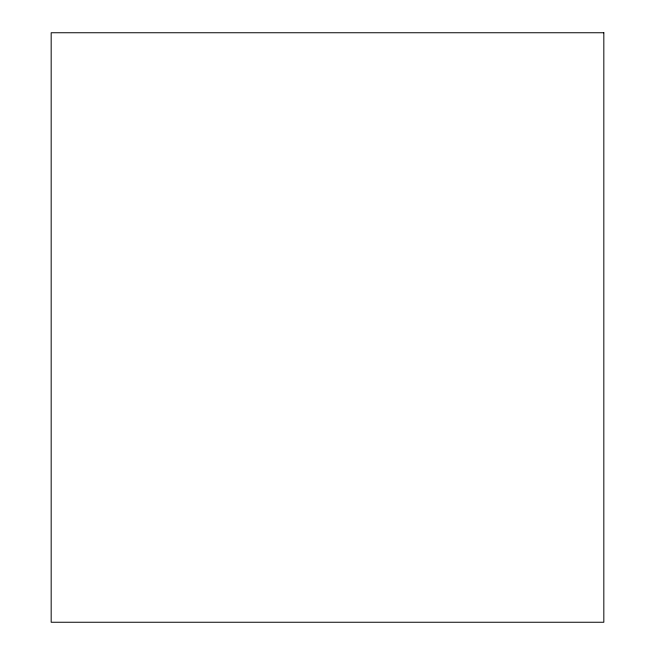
<?xml version="1.0" encoding="UTF-8"?>
<svg xmlns="http://www.w3.org/2000/svg" width="655" height="655" viewBox="0 0 655 655"><rect width="100%" height="100%" fill="white"/><g stroke="black" fill="none" stroke-linecap="round" stroke-linejoin="round"><path stroke-width="0.98" d="M603.828 32.75L51.172 32.75L51.172 622.25L603.828 622.25L603.828 32.75"/></g></svg>
